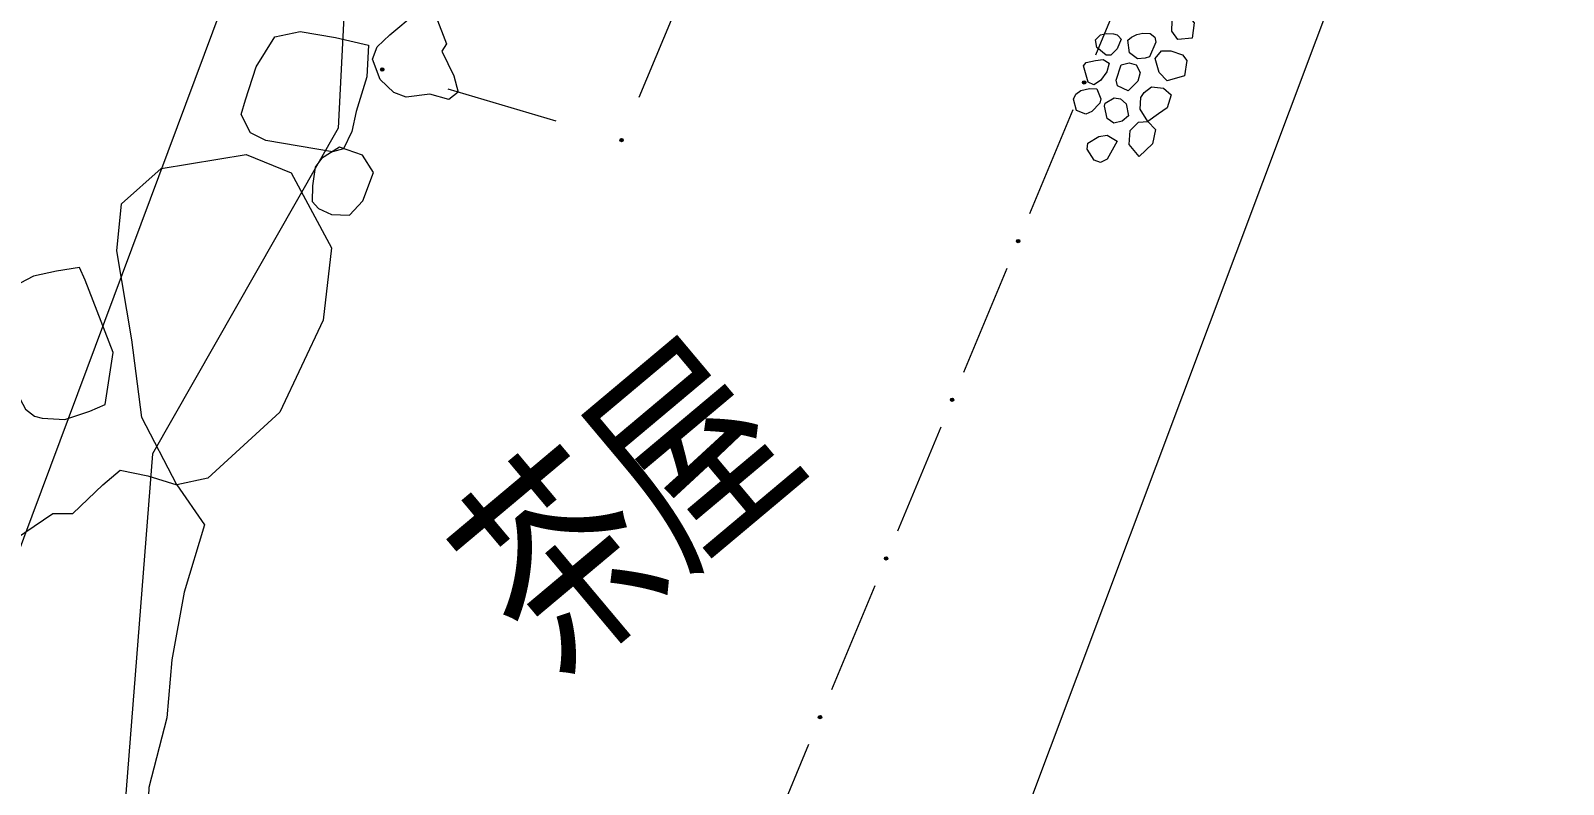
# Model space of a CAD drawing. Header units: metres. Extents: x -10443 to -4073, y -33280 to -26846.
# Drawn here: x -7323.79 to -7316.99, y -29220.63 to -29217.28 of the extents above; entities that cross this region are included whole.
import ezdxf
from ezdxf.enums import TextEntityAlignment as Align

# ---------------------------------------------------------------- set-up
doc = ezdxf.new("R2010")
doc.units = ezdxf.units.M
doc.header["$MEASUREMENT"] = 0
doc.linetypes.add('CONTINUOUS_1', pattern=[0])
doc.linetypes.add('CONTINUOUS_2', pattern=[0])
for name, color, linetype, lineweight in [('園路', 241, 'CONTINUOUS_2', 18), ('構造物', 241, 'CONTINUOUS_2', 18), ('石', 241, 'CONTINUOUS_2', 18), ('護岸', 241, 'CONTINUOUS_2', 18)]:
    doc.layers.add(name, color=color, linetype=linetype, lineweight=lineweight)
doc.layers.add('非表示', color=7, linetype='CONTINUOUS', lineweight=0, plot=False)
doc.styles.add('MS Gothic', font='MS Gothic.ttf')

msp = doc.modelspace()

# ---------------------------------------------------------------- hatches: boundary and pattern name
at = {"layer": '園路', "linetype": 'CONTINUOUS_1', "lineweight": 18}
for points in [[(-7322.2234, -29217.4546, 1), (-7322.2384, -29217.4546, 1)], [(-7319.1084, -29217.5119, 1), (-7319.1234, -29217.5119, 1)], [(-7321.1614, -29217.7681, 1), (-7321.1764, -29217.7681, 1)], [(-7319.4015, -29218.2161, 1), (-7319.4165, -29218.2161, 1)], [(-7319.6945, -29218.9204, 1), (-7319.7095, -29218.9204, 1)], [(-7319.9876, -29219.6246, 1), (-7320.0026, -29219.6246, 1)], [(-7320.2807, -29220.3288, 1), (-7320.2957, -29220.3288, 1)]]:
    msp.add_hatch(color=256, dxfattribs=at).paths.add_polyline_path(points, flags=0)

# ---------------------------------------------------------------- linework, layer by layer
for p, q in [((-7318.8733, -29216.929), (-7319.0654, -29217.3906)), ((-7321.09, -29217.5777), (-7320.8984, -29217.1158)), ((-7321.9397, -29217.5406), (-7321.4601, -29217.6822)), ((-7319.1664, -29217.6332), (-7319.3585, -29218.0948)), ((-7319.4595, -29218.3374), (-7319.6516, -29218.7991)), ((-7319.7525, -29219.0417), (-7319.9446, -29219.5033)), ((-7320.0456, -29219.7459), (-7320.2377, -29220.2075)), ((-7320.3387, -29220.4501), (-7320.5308, -29220.9117))]:
    msp.add_line(p, q, dxfattribs=at)
for centre in [(-7322.2309, -29217.4546), (-7319.1159, -29217.5119), (-7321.1689, -29217.7681), (-7319.409, -29218.2161), (-7319.702, -29218.9204), (-7319.9951, -29219.6246), (-7320.2882, -29220.3288)]:
    msp.add_circle(centre, 0.0075, dxfattribs=at)
at = {"layer": '構造物', "linetype": 'CONTINUOUS_2', "lineweight": 18, "flags": 128}
msp.add_lwpolyline([(-7321.0643, -29214.7481), (-7317.6148, -29216.0635), (-7320.2131, -29222.986), (-7324.5044, -29221.3627), (-7322.541, -29216.1013), (-7321.7102, -29216.4567)], close=True, dxfattribs=at)
at = {"layer": '石', "linetype": 'CONTINUOUS_2', "lineweight": 18, "flags": 128}
for points in [[(-7321.9349, -29217.5885), (-7322.0194, -29217.5638), (-7322.1246, -29217.5777), (-7322.1791, -29217.557), (-7322.2405, -29217.4996), (-7322.2744, -29217.4086), (-7322.2538, -29217.3541), (-7322.1971, -29217.3012), (-7322.0802, -29217.2031), (-7321.9934, -29217.218), (-7321.9464, -29217.3405), (-7321.9666, -29217.3734), (-7321.9126, -29217.4821), (-7321.8943, -29217.5545)], [(-7318.637, -29217.3161), (-7318.7011, -29217.3221), (-7318.7268, -29217.2852), (-7318.7256, -29217.239), (-7318.6984, -29217.2082), (-7318.6893, -29217.2032), (-7318.6464, -29217.2257), (-7318.6281, -29217.2476)], [(-7322.4517, -29217.8198), (-7322.7472, -29217.7694), (-7322.8151, -29217.7353), (-7322.8576, -29217.6547), (-7322.8382, -29217.5898), (-7322.7903, -29217.4428), (-7322.7077, -29217.3091), (-7322.5947, -29217.2865), (-7322.4381, -29217.3122), (-7322.2925, -29217.3471), (-7322.2996, -29217.4866), (-7322.3464, -29217.6405), (-7322.3661, -29217.7293), (-7322.4029, -29217.8061)], [(-7318.9703, -29217.3631), (-7318.9978, -29217.3915), (-7319.019, -29217.3916), (-7319.0593, -29217.3563), (-7319.066, -29217.323), (-7319.0438, -29217.3009), (-7319.0173, -29217.2945), (-7318.9857, -29217.2963), (-7318.9697, -29217.3006), (-7318.9634, -29217.306), (-7318.9521, -29217.3195)], [(-7318.826, -29217.3979), (-7318.8458, -29217.4039), (-7318.8788, -29217.4068), (-7318.915, -29217.3805), (-7318.9227, -29217.3249), (-7318.9061, -29217.311), (-7318.8828, -29217.2986), (-7318.8554, -29217.2933), (-7318.8238, -29217.2951), (-7318.802, -29217.3105), (-7318.7983, -29217.3339)], [(-7318.6703, -29217.4822), (-7318.7474, -29217.5043), (-7318.7832, -29217.468), (-7318.8009, -29217.4058), (-7318.7734, -29217.3721), (-7318.7314, -29217.3714), (-7318.6795, -29217.3889), (-7318.6601, -29217.4152)], [(-7319.0158, -29217.4651), (-7319.0442, -29217.503), (-7319.0738, -29217.5226), (-7319.0978, -29217.5109), (-7319.1194, -29217.4387), (-7319.1075, -29217.4234), (-7319.0653, -29217.4145), (-7319.0322, -29217.4097), (-7319.0057, -29217.4265)], [(-7318.8774, -29217.5058), (-7318.9202, -29217.5497), (-7318.9687, -29217.5267), (-7318.9738, -29217.5017), (-7318.9525, -29217.4343), (-7318.916, -29217.4249), (-7318.886, -29217.4333), (-7318.8678, -29217.4677)], [(-7319.0823, -29217.6412), (-7319.1093, -29217.6533), (-7319.1502, -29217.6363), (-7319.1632, -29217.587), (-7319.1536, -29217.5647), (-7319.1309, -29217.5474), (-7319.0925, -29217.5383), (-7319.06, -29217.5411), (-7319.0417, -29217.5841), (-7319.0463, -29217.604)], [(-7318.9193, -29217.6603), (-7318.9473, -29217.6839), (-7318.9838, -29217.6932), (-7319.0137, -29217.6723), (-7319.0263, -29217.6173), (-7319.0232, -29217.6041), (-7318.9826, -29217.5806), (-7318.9541, -29217.5851), (-7318.929, -29217.6065)], [(-7318.7477, -29217.6242), (-7318.7862, -29217.6511), (-7318.834, -29217.686), (-7318.8668, -29217.6311), (-7318.8651, -29217.5792), (-7318.8501, -29217.556), (-7318.8176, -29217.5314), (-7318.7647, -29217.5375), (-7318.7297, -29217.5665)], [(-7318.8123, -29217.7846), (-7318.8721, -29217.8401), (-7318.9165, -29217.7871), (-7318.9126, -29217.7253), (-7318.8747, -29217.6882), (-7318.834, -29217.686), (-7318.7995, -29217.7207)], [(-7319.0142, -29217.8533), (-7319.0433, -29217.8671), (-7319.0713, -29217.8569), (-7319.1027, -29217.8089), (-7319.1004, -29217.7822), (-7319.0515, -29217.7518), (-7319.0144, -29217.7454), (-7318.9696, -29217.7734)], [(-7323.1426, -29219.2982), (-7323.2974, -29218.9993), (-7323.3423, -29218.6552), (-7323.4086, -29218.2602), (-7323.3875, -29218.0516), (-7323.2122, -29217.894), (-7322.8349, -29217.8318), (-7322.6344, -29217.9128), (-7322.456, -29218.2455), (-7322.4937, -29218.567), (-7322.6851, -29218.975), (-7323.0048, -29219.268)], [(-7323.3072, -29221.2061), (-7323.4935, -29221.1672), (-7323.5885, -29221.0667), (-7323.7297, -29220.9996), (-7323.8094, -29220.9551), (-7323.8807, -29220.7817), (-7323.9502, -29220.6862), (-7323.9655, -29220.3015), (-7323.9677, -29220.1283), (-7323.9608, -29219.8522), (-7323.984, -29219.6224), (-7323.6929, -29219.4259), (-7323.6035, -29219.4251), (-7323.4713, -29219.2982), (-7323.3935, -29219.233), (-7323.2717, -29219.258), (-7323.1426, -29219.2982), (-7323.0198, -29219.4761), (-7323.1093, -29219.7739), (-7323.1644, -29220.0746), (-7323.187, -29220.3321), (-7323.266, -29220.6423), (-7323.2766, -29220.8951), (-7323.3072, -29221.2061), (-7323.4935, -29221.1672)]]:
    msp.add_lwpolyline(points, close=True, dxfattribs=at)
for points in [[(-7322.5287, -29217.888), (-7322.5402, -29217.9715), (-7322.5411, -29218.0398), (-7322.514, -29218.0721), (-7322.4557, -29218.0985), (-7322.3765, -29218.1012), (-7322.3171, -29218.0372), (-7322.2694, -29217.9124), (-7322.3182, -29217.8355), (-7322.4202, -29217.8001), (-7322.5006, -29217.8503), (-7322.5287, -29217.888)], [(-7323.7406, -29219.0028), (-7323.6399, -29219.0077), (-7323.529, -29218.9713), (-7323.4598, -29218.9415), (-7323.4243, -29218.7114), (-7323.5486, -29218.3892), (-7323.5744, -29218.3331), (-7323.6758, -29218.3499), (-7323.7777, -29218.3717), (-7323.8933, -29218.4333), (-7323.9395, -29218.4934), (-7323.9448, -29218.5826), (-7323.9482, -29218.6656), (-7323.9438, -29218.7326), (-7323.9258, -29218.7764), (-7323.8492, -29218.8959), (-7323.814, -29218.963), (-7323.7744, -29218.9934), (-7323.7406, -29219.0028)]]:
    msp.add_lwpolyline(points, dxfattribs=at)
at = {"layer": '護岸', "lineweight": 18, "flags": 128}
msp.add_lwpolyline([(-7320.6075, -29189.7847), (-7314.5937, -29192.1516), (-7312.4776, -29193.0893), (-7311.9426, -29193.4853, 0.118487), (-7312.0342, -29195.0455), (-7312.3822, -29195.3375, 0.307861), (-7313.1965, -29196.7622), (-7313.6245, -29197.4135), (-7313.72, -29197.4896, 0.21943), (-7314.6813, -29199.1941), (-7314.7179, -29199.8179), (-7314.4389, -29200.6216), (-7314.605, -29201.1893, 0.208621), (-7314.8416, -29202.7638), (-7314.596, -29203.6335), (-7314.6124, -29204.2431), (-7314.7954, -29204.5943, -0.201585), (-7315.8398, -29205.9958), (-7316.0009, -29205.9847), (-7316.6546, -29207.1027), (-7316.3372, -29208.2932, 0.220758), (-7317.5128, -29209.4444), (-7318.4953, -29209.4122), (-7318.7173, -29209.6973), (-7318.9735, -29210.3735), (-7320.1669, -29210.09), (-7322.3641, -29216.4926), (-7322.4262, -29217.7143), (-7323.2499, -29219.1605), (-7323.4151, -29221.254), (-7322.6893, -29222.0535), (-7321.4576, -29222.2912), (-7320.6606, -29222.8222), (-7320.7241, -29223.3944), (-7320.3402, -29224.045), (-7320.8566, -29226.6802), (-7320.5698, -29226.9337), (-7320.0859, -29227.3926), (-7319.4616, -29228.3987), (-7319.7103, -29230.0148), (-7320.8644, -29231.5299), (-7321.2886, -29232.2318), (-7320.8234, -29232.904), (-7321.6318, -29233.2364), (-7322.8065, -29233.4561), (-7323.6879, -29233.7014), (-7324.0905, -29234.3111), (-7325.4419, -29235.3215), (-7326.4138, -29234.605), (-7329.5714, -29236.1426), (-7331.1318, -29236.1667), (-7331.6197, -29236.0574), (-7332.2662, -29236.2293), (-7332.9718, -29236.1541), (-7333.576, -29235.2279), (-7334.365, -29234.1109), (-7334.5327, -29233.2632), (-7334.8904, -29232.1301), (-7334.6493, -29228.9131), (-7334.7974, -29227.3819), (-7333.4157, -29225.3542), (-7332.3284, -29224.5297), (-7331.6977, -29224.6923), (-7331.1619, -29224.8199), (-7329.9913, -29224.6445), (-7328.9398, -29224.7724), (-7328.5119, -29224.8636), (-7328.1362, -29224.4605), (-7327.3755, -29224.8436), (-7326.2422, -29224.1754), (-7326.425, -29222.6814), (-7327.1136, -29221.6448), (-7326.9404, -29220.7911), (-7327.6775, -29220.2071), (-7327.7332, -29219.5125), (-7329.0486, -29218.2688), (-7330.0808, -29217.6276), (-7330.3187, -29216.8141), (-7331.1371, -29216.3394), (-7330.9294, -29215.3991), (-7330.2765, -29215.1039), (-7330.2574, -29214.0665), (-7329.6889, -29213.3698), (-7329.2811, -29212.5993), (-7329.2782, -29211.883), (-7328.6297, -29211.0918), (-7328.3422, -29209.6479), (-7328.4886, -29208.8648), (-7328.7971, -29208.8985), (-7328.3974, -29208.1293), (-7327.4347, -29207.8461), (-7326.2907, -29207.1432), (-7325.7055, -29206.5972), (-7324.5705, -29204.2721), (-7324.0165, -29203.1262), (-7323.1498, -29201.0702), (-7323.0541, -29200.0389), (-7323.4568, -29199.6455), (-7323.5197, -29198.6721), (-7323.1843, -29198.5293), (-7323.2179, -29197.1468), (-7323.2031, -29195.3918), (-7322.9095, -29193.7489), (-7322.8006, -29193.4381), (-7322.1114, -29192.0256), (-7322.2293, -29190.8293), (-7320.6075, -29189.7847)], format="xyb", dxfattribs=at)

# ---------------------------------------------------------------- texts
at = {"layer": '非表示', "style": 'MS Gothic', "width": 0.769531}
msp.add_text('茶屋', height=0.75, rotation=40, dxfattribs=at).set_placement((-7321.4877, -29220.1599), (-7320.3386, -29219.1957), align=Align.FIT)

doc.saveas('drawing.dxf')
